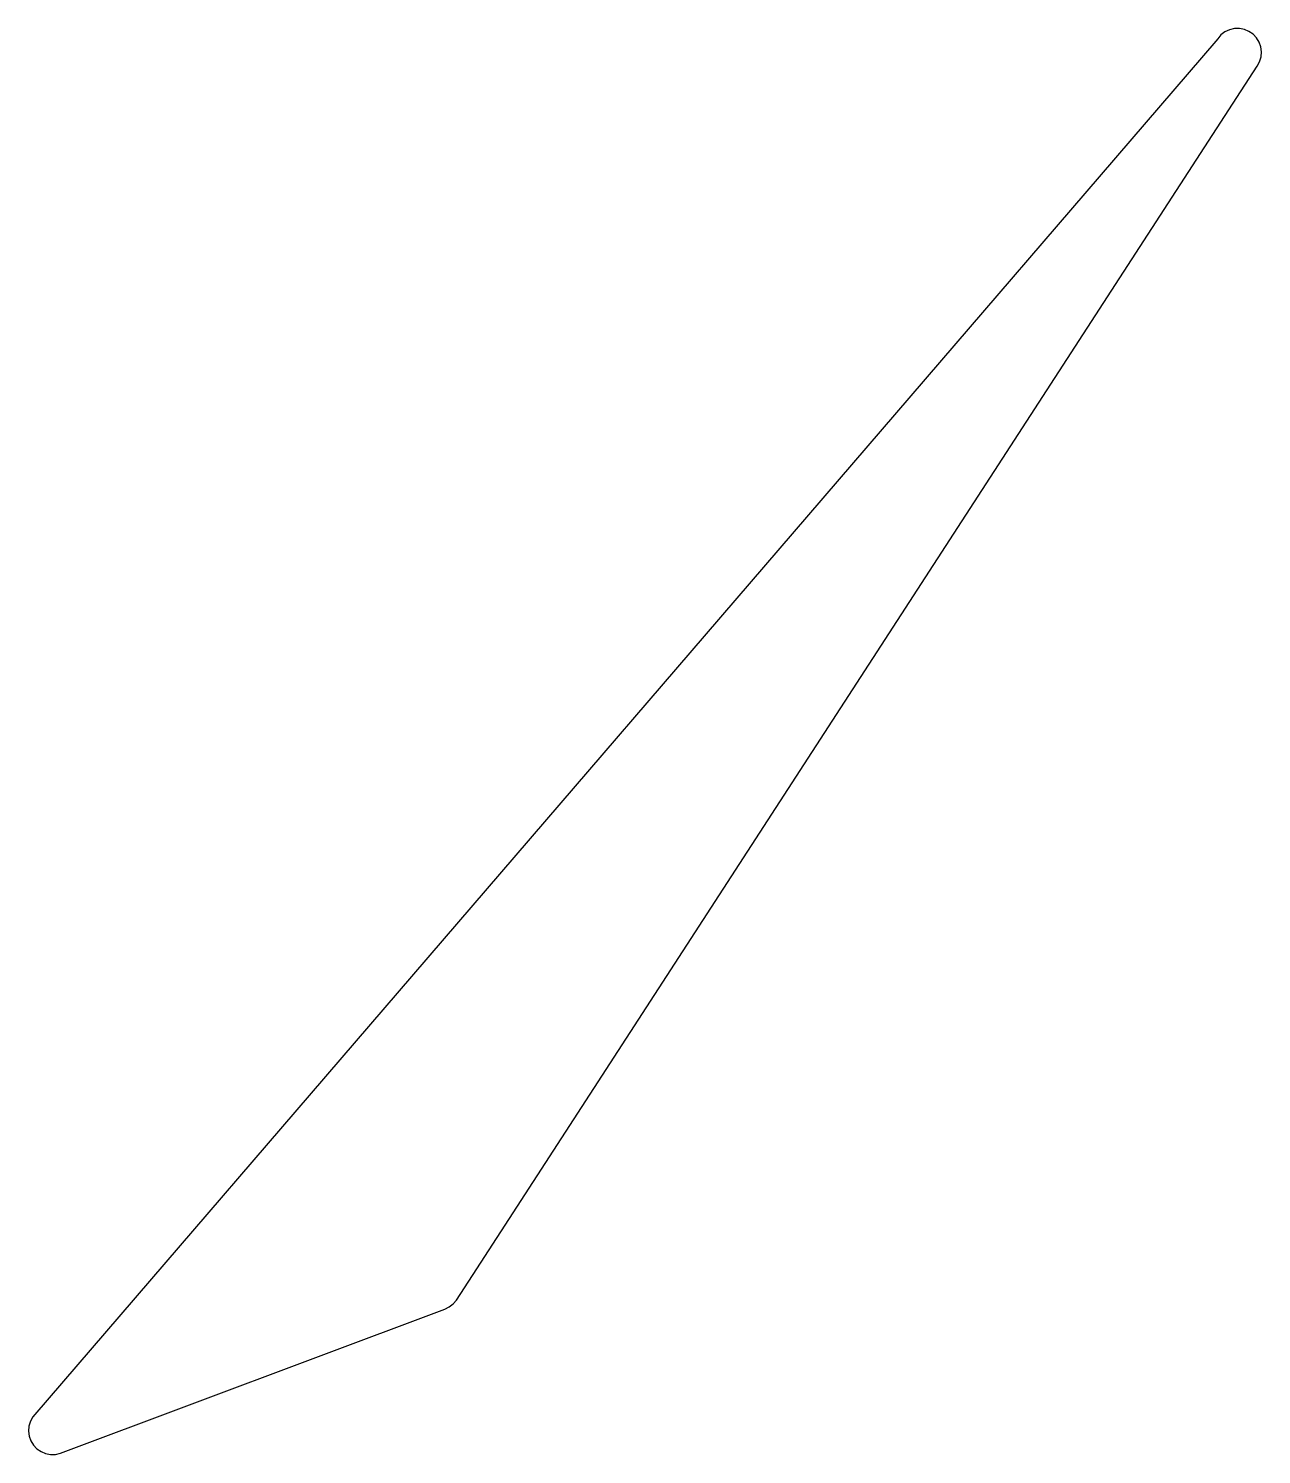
# Model space of a CAD drawing. Header units: metres. Extents: x -5 to 252, y -5 to 292.
import ezdxf

# ---------------------------------------------------------------- set-up
doc = ezdxf.new("R2010")
doc.units = ezdxf.units.M

msp = doc.modelspace()

# ---------------------------------------------------------------- linework, layer by layer
for p, q in [((244.085, 291.209), (243.254, 290.576)), ((245.03, 291.656), (244.085, 291.209)), ((246.048, 291.897), (245.03, 291.656)), ((247.093, 291.921), (246.048, 291.897)), ((248.12, 291.727), (247.093, 291.921)), ((249.084, 291.324), (248.12, 291.727)), ((249.944, 290.729), (249.084, 291.324)), ((242.573, 289.783), (-4.1114, 2.8454)), ((243.254, 290.576), (242.573, 289.783)), ((250.661, 289.969), (249.944, 290.729)), ((251.204, 289.076), (250.661, 289.969)), ((251.55, 288.089), (251.204, 289.076)), ((251.683, 287.052), (251.55, 288.089)), ((251.297, 285.009), (251.597, 286.011)), ((251.597, 286.011), (251.683, 287.052)), ((84.1114, 27.1546), (250.796, 284.092)), ((250.796, 284.092), (251.297, 285.009)), ((83.43, 26.362), (84.1114, 27.1546)), ((1.65372, -4.7186), (81.6537, 25.2814)), ((81.6537, 25.2814), (82.5986, 25.7283)), ((82.5986, 25.7283), (83.43, 26.362)), ((-4.91328, 0.927139), (-4.99867, -0.114639)), ((-4.61314, 1.92841), (-4.91328, 0.927139)), ((-4.1114, 2.8454), (-4.61314, 1.92841)), ((-4.99867, -0.114639), (-4.8656, -1.15141)), ((-4.8656, -1.15141), (-4.51988, -2.13788)), ((-4.51988, -2.13788), (-3.97662, -3.0309)), ((-3.97662, -3.0309), (-3.25957, -3.79146)), ((-3.25957, -3.79146), (-2.40004, -4.38631)), ((-2.40004, -4.38631), (-1.43564, -4.78946)), ((-1.43564, -4.78946), (-0.408463, -4.98328)), ((-0.408463, -4.98328), (0.63652, -4.9593)), ((0.63652, -4.9593), (1.65372, -4.7186))]:
    msp.add_line(p, q)

doc.saveas('drawing.dxf')
